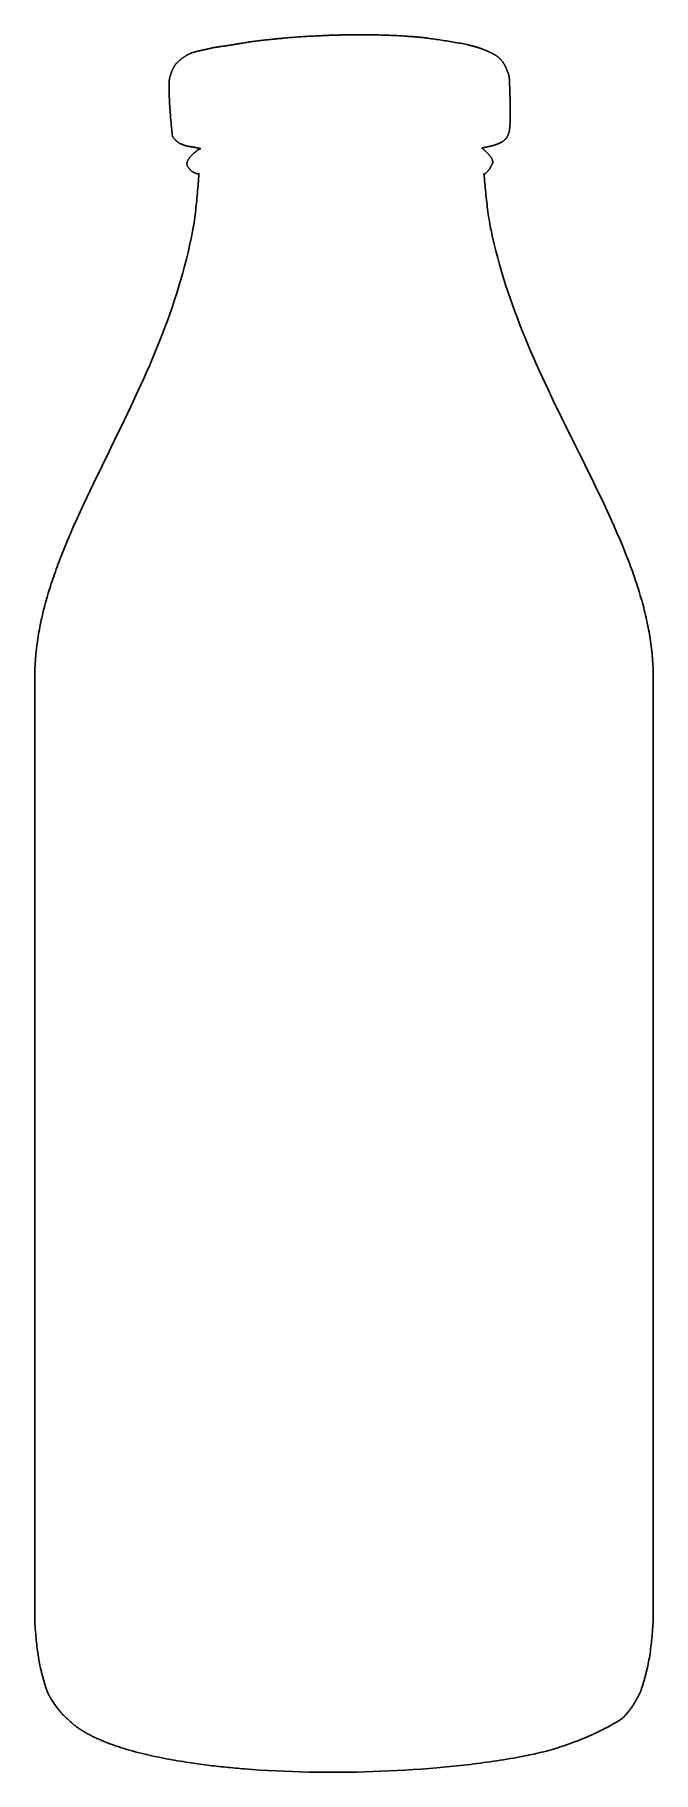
# Model space of a CAD drawing. Extents: x 544 to 874, y 245 to 1172.
import ezdxf

# ---------------------------------------------------------------- set-up
doc = ezdxf.new("R2010")
doc.units = 0
doc.header["$MEASUREMENT"] = 0
doc.layers.add('Poly', color=3, linetype='CONTINUOUS')

msp = doc.modelspace()

# ---------------------------------------------------------------- linework, layer by layer
at = {"layer": 'Poly', "color": 0, "true_color": 0x000000}
msp.add_lwpolyline([(870.1387, 859.5765), (869.844163, 860.891723), (869.538903, 862.207156), (869.223073, 863.522824), (868.896825, 864.83875), (868.560311, 866.154957), (868.213684, 867.471469), (867.857096, 868.788309), (867.4907, 870.1055), (867.121159, 871.400191), (866.742372, 872.695281), (866.354468, 873.990793), (865.957575, 875.28675), (865.551823, 876.583176), (865.137341, 877.880094), (864.714257, 879.177527), (864.2827, 880.4755), (863.850819, 881.751492), (863.411028, 883.028), (862.963479, 884.30507), (862.508325, 885.58275), (862.045718, 886.861086), (861.575809, 888.140125), (861.098753, 889.419914), (860.6147, 890.7005), (859.122448, 894.547133), (857.571497, 898.4015), (855.965304, 902.264305), (854.307325, 906.13625), (852.601018, 910.018039), (850.849841, 913.910375), (849.057249, 917.813961), (847.2267, 921.7295), (845.447874, 925.478199), (843.640653, 929.238969), (841.80805, 933.012441), (839.953075, 936.79925), (838.078741, 940.600027), (836.188059, 944.415406), (834.284042, 948.24602), (832.3697, 952.0925), (830.510901, 955.830072), (828.648059, 959.583641), (826.783882, 963.353732), (824.921075, 967.140875), (823.062346, 970.945596), (821.210403, 974.768422), (819.367952, 978.609881), (817.5377, 982.4705), (815.950442, 985.860234), (814.376637, 989.265437), (812.818114, 992.686484), (811.2767, 996.12375), (809.754223, 999.577609), (808.252512, 1003.048438), (806.773395, 1006.536609), (805.3187, 1010.0425), (803.910778, 1013.515199), (802.52995, 1017.005781), (801.177997, 1020.514598), (799.8567, 1024.042), (798.567841, 1027.58834), (797.3132, 1031.153969), (796.094559, 1034.739238), (794.9137, 1038.3445), (793.790055, 1041.91282), (792.706231, 1045.50125), (791.663891, 1049.110117), (790.6647, 1052.73975), (789.710321, 1056.390477), (788.802419, 1060.062625), (787.942657, 1063.756523), (787.1327, 1067.4725), (786.907944, 1068.576982), (786.687466, 1069.726734), (786.471323, 1070.919588), (786.259575, 1072.153375), (786.05228, 1073.425928), (785.849497, 1074.735078), (785.651284, 1076.078658), (785.4577, 1077.4545), (785.296971, 1078.649027), (785.139559, 1079.863969), (784.985499, 1081.097988), (784.834825, 1082.34975), (784.687573, 1083.617918), (784.543778, 1084.901156), (784.403475, 1086.198129), (784.2667, 1087.5075), (784.141876, 1088.745896), (784.020169, 1089.992859), (783.901602, 1091.247299), (783.7862, 1092.508125), (783.673985, 1093.774248), (783.564981, 1095.044578), (783.459212, 1096.318025), (783.3567, 1097.5935), (783.377132, 1097.587545), (783.397903, 1097.581672), (783.418979, 1097.575869), (783.440325, 1097.570125), (783.461905, 1097.564428), (783.483684, 1097.558766), (783.505628, 1097.553127), (783.5277, 1097.5475), (783.53522, 1097.545652), (783.555044, 1097.540781), (783.583071, 1097.533895), (783.6152, 1097.526), (783.647329, 1097.518105), (783.675356, 1097.511219), (783.69518, 1097.506348), (783.7027, 1097.5045), (783.72444, 1097.498873), (783.746122, 1097.493234), (783.767686, 1097.487572), (783.789075, 1097.481875), (783.810229, 1097.476131), (783.831091, 1097.470328), (783.8516, 1097.464455), (783.8717, 1097.4585), (784.019587, 1097.606074), (784.160419, 1097.746031), (784.294454, 1097.878723), (784.42195, 1098.0045), (784.543165, 1098.123715), (784.658356, 1098.236719), (784.767782, 1098.343863), (784.8717, 1098.4455), (785.034593, 1098.604588), (785.183528, 1098.750703), (785.319643, 1098.885498), (785.444075, 1099.010625), (785.55796, 1099.127736), (785.662434, 1099.238484), (785.758636, 1099.344521), (785.8477, 1099.4475), (785.948157, 1099.571848), (786.041606, 1099.697156), (786.13004, 1099.826449), (786.21545, 1099.96275), (786.299829, 1100.109082), (786.385169, 1100.268469), (786.473462, 1100.443934), (786.5667, 1100.6385), (786.599282, 1100.705738), (786.642294, 1100.788656), (786.694634, 1100.885684), (786.7552, 1100.99525), (786.822891, 1101.115785), (786.896606, 1101.245719), (786.975243, 1101.38348), (787.0577, 1101.5275), (787.119831, 1101.636662), (787.182934, 1101.747734), (787.246577, 1101.860096), (787.310325, 1101.973125), (787.373745, 1102.086201), (787.436403, 1102.198703), (787.497866, 1102.31001), (787.5577, 1102.4195), (787.63929, 1102.570887), (787.715231, 1102.715594), (787.784282, 1102.851816), (787.8452, 1102.97775), (787.896743, 1103.09159), (787.937669, 1103.191531), (787.966735, 1103.27577), (787.9827, 1103.3425), (787.991511, 1103.406445), (787.999184, 1103.470062), (788.00571, 1103.533398), (788.011075, 1103.5965), (788.015268, 1103.659414), (788.018278, 1103.722188), (788.020093, 1103.784867), (788.0207, 1103.8475), (788.020136, 1103.910496), (788.018434, 1103.973469), (788.015585, 1104.036395), (788.011575, 1104.09925), (788.006393, 1104.162012), (788.000028, 1104.224656), (787.992468, 1104.28716), (787.9837, 1104.3495), (787.973762, 1104.411332), (787.9627, 1104.473094), (787.950512, 1104.534809), (787.9372, 1104.5965), (787.922762, 1104.658191), (787.9072, 1104.719906), (787.890512, 1104.781668), (787.8727, 1104.8435), (787.839934, 1104.950715), (787.803887, 1105.057906), (787.764559, 1105.165145), (787.72195, 1105.2725), (787.676059, 1105.380043), (787.626887, 1105.487844), (787.574434, 1105.595973), (787.5187, 1105.7045), (787.466057, 1105.801441), (787.410872, 1105.898781), (787.353132, 1105.996543), (787.292825, 1106.09475), (787.22994, 1106.193426), (787.164466, 1106.292594), (787.096389, 1106.392277), (787.0257, 1106.4925), (786.960548, 1106.582367), (786.893356, 1106.67275), (786.824149, 1106.763695), (786.75295, 1106.85525), (786.679782, 1106.947461), (786.604669, 1107.040375), (786.527634, 1107.134039), (786.4487, 1107.2285), (786.319669, 1107.38241), (786.185387, 1107.538219), (786.04595, 1107.696043), (785.90145, 1107.856), (785.751981, 1108.018207), (785.597637, 1108.182781), (785.438512, 1108.34984), (785.2747, 1108.5195), (785.131596, 1108.665619), (784.985059, 1108.813766), (784.835124, 1108.963998), (784.681825, 1109.116375), (784.525198, 1109.270955), (784.365278, 1109.427797), (784.2021, 1109.586959), (784.0357, 1109.7485), (783.886647, 1109.893113), (783.735028, 1110.039719), (783.580901, 1110.18834), (783.424325, 1110.339), (783.265358, 1110.491723), (783.104059, 1110.646531), (782.940487, 1110.803449), (782.7747, 1110.9625), (782.770446, 1110.963574), (782.759231, 1110.966406), (782.743376, 1110.97041), (782.7252, 1110.975), (782.707024, 1110.97959), (782.691169, 1110.983594), (782.679954, 1110.986426), (782.6757, 1110.9875), (782.671403, 1110.988488), (782.660075, 1110.991094), (782.644059, 1110.994777), (782.6257, 1110.999), (782.607341, 1111.003223), (782.591325, 1111.006906), (782.579997, 1111.009512), (782.5757, 1111.0105), (782.571403, 1111.011574), (782.560075, 1111.014406), (782.544059, 1111.01841), (782.5257, 1111.023), (782.507341, 1111.02759), (782.491325, 1111.031594), (782.479997, 1111.034426), (782.4757, 1111.0355), (782.475399, 1111.041387), (782.474606, 1111.056906), (782.473485, 1111.078848), (782.4722, 1111.104), (782.470915, 1111.129152), (782.469794, 1111.151094), (782.469001, 1111.166613), (782.4687, 1111.1725), (782.468399, 1111.178344), (782.467606, 1111.19375), (782.466485, 1111.215531), (782.4652, 1111.2405), (782.463915, 1111.265469), (782.462794, 1111.28725), (782.462001, 1111.302656), (782.4617, 1111.3085), (782.461356, 1111.314387), (782.46045, 1111.329906), (782.459169, 1111.351848), (782.4577, 1111.377), (782.456231, 1111.402152), (782.45495, 1111.424094), (782.454044, 1111.439613), (782.4537, 1111.4455), (782.480384, 1111.450055), (782.550731, 1111.462063), (782.650188, 1111.479039), (782.7642, 1111.4985), (782.878212, 1111.517961), (782.977669, 1111.534938), (783.048016, 1111.546945), (783.0747, 1111.5515), (783.153356, 1111.565002), (783.231825, 1111.578516), (783.310106, 1111.592053), (783.3882, 1111.605625), (783.466106, 1111.619244), (783.543825, 1111.632922), (783.621356, 1111.64667), (783.6987, 1111.6605), (783.776839, 1111.67442), (783.854497, 1111.688422), (783.931663, 1111.702494), (784.008325, 1111.716625), (784.084471, 1111.730803), (784.160091, 1111.745016), (784.235171, 1111.759252), (784.3097, 1111.7735), (784.670405, 1111.844656), (785.024278, 1111.916375), (785.371331, 1111.988656), (785.711575, 1112.0615), (786.045022, 1112.134906), (786.371684, 1112.208875), (786.691573, 1112.283406), (787.0047, 1112.3585), (787.369958, 1112.448965), (787.725512, 1112.540344), (788.071411, 1112.632613), (788.4077, 1112.72575), (788.734427, 1112.81973), (789.051638, 1112.914531), (789.35938, 1113.010129), (789.6577, 1113.1065), (790.030737, 1113.232877), (790.387872, 1113.360766), (790.729139, 1113.490178), (791.054575, 1113.621125), (791.364214, 1113.753619), (791.658091, 1113.887672), (791.936241, 1114.023295), (792.1987, 1114.1605), (792.251427, 1114.184918), (792.303825, 1114.209406), (792.355848, 1114.233941), (792.40745, 1114.2585), (792.458583, 1114.283059), (792.5092, 1114.307594), (792.559255, 1114.332082), (792.6087, 1114.3565), (792.661571, 1114.383498), (792.713669, 1114.410484), (792.76497, 1114.437447), (792.81545, 1114.464375), (792.865087, 1114.491256), (792.913856, 1114.518078), (792.961735, 1114.54483), (793.0087, 1114.5715), (793.060907, 1114.602248), (793.111731, 1114.632984), (793.161102, 1114.663697), (793.20895, 1114.694375), (793.255204, 1114.725006), (793.299794, 1114.755578), (793.342649, 1114.78608), (793.3837, 1114.8165), (793.453905, 1114.870988), (793.532653, 1114.933469), (793.619018, 1115.003215), (793.712075, 1115.0795), (793.810897, 1115.161598), (793.914559, 1115.248781), (794.022136, 1115.340324), (794.1327, 1115.4355), (794.224438, 1115.515494), (794.317044, 1115.596953), (794.409977, 1115.679467), (794.5027, 1115.762625), (794.594673, 1115.846018), (794.685356, 1115.929234), (794.774212, 1116.011865), (794.8607, 1116.0935), (794.975919, 1116.2045), (795.084388, 1116.31175), (795.1847, 1116.414125), (795.27545, 1116.5105), (795.355231, 1116.59975), (795.422637, 1116.68075), (795.476262, 1116.752375), (795.5147, 1116.8135), (795.583729, 1116.946689), (795.654809, 1117.088516), (795.727554, 1117.23824), (795.801575, 1117.395125), (795.876487, 1117.558432), (795.951903, 1117.727422), (796.027436, 1117.901357), (796.1027, 1118.0795), (796.169089, 1118.2394), (796.234622, 1118.401516), (796.2991, 1118.565342), (796.362325, 1118.730375), (796.424096, 1118.896111), (796.484216, 1119.062047), (796.542483, 1119.227678), (796.5987, 1119.3925), (796.657845, 1119.574168), (796.713544, 1119.753469), (796.765446, 1119.929723), (796.8132, 1120.10225), (796.856454, 1120.270371), (796.894856, 1120.433406), (796.928055, 1120.590676), (796.9557, 1120.7415), (797.05053, 1121.435424), (797.130091, 1122.295578), (797.195237, 1123.305287), (797.246825, 1124.447875), (797.28571, 1125.706666), (797.312747, 1127.064984), (797.328792, 1128.506154), (797.3347, 1130.0135), (797.333399, 1131.151049), (797.327481, 1132.308578), (797.317298, 1133.479537), (797.3032, 1134.657375), (797.28554, 1135.835541), (797.264669, 1137.007484), (797.240938, 1138.166654), (797.2147, 1139.3065), (797.175985, 1140.798766), (797.133919, 1142.228125), (797.089368, 1143.578547), (797.0432, 1144.834), (796.996282, 1145.978453), (796.949481, 1146.995875), (796.903665, 1147.870234), (796.8597, 1148.5855), (796.844643, 1148.77324), (796.825122, 1148.958484), (796.801358, 1149.141268), (796.773575, 1149.321625), (796.741995, 1149.499592), (796.706841, 1149.675203), (796.668335, 1149.848494), (796.6267, 1150.0195), (796.579317, 1150.201189), (796.528887, 1150.380266), (796.475739, 1150.55674), (796.4202, 1150.730625), (796.362598, 1150.901932), (796.303262, 1151.070672), (796.24252, 1151.236857), (796.1807, 1151.4005), (796.111296, 1151.578672), (796.041341, 1151.753938), (795.971221, 1151.926297), (795.901325, 1152.09575), (795.832038, 1152.262297), (795.763747, 1152.425937), (795.696839, 1152.586672), (795.6317, 1152.7445), (795.55336, 1152.937135), (795.473919, 1153.135453), (795.392743, 1153.339326), (795.3092, 1153.548625), (795.222657, 1153.763221), (795.132481, 1153.982984), (795.03804, 1154.207787), (794.9387, 1154.4375), (794.851964, 1154.630756), (794.760997, 1154.827234), (794.665413, 1155.026877), (794.564825, 1155.229625), (794.458846, 1155.43542), (794.347091, 1155.644203), (794.229171, 1155.855916), (794.1047, 1156.0705), (793.9946, 1156.252979), (793.879403, 1156.437391), (793.758886, 1156.623701), (793.632825, 1156.811875), (793.500999, 1157.001877), (793.363184, 1157.193672), (793.219159, 1157.387225), (793.0687, 1157.5825), (792.939241, 1157.745287), (792.811153, 1157.901547), (792.684495, 1158.051502), (792.559325, 1158.195375), (792.435702, 1158.333389), (792.313684, 1158.465766), (792.193331, 1158.592729), (792.0747, 1158.7145), (791.923827, 1158.865), (791.775778, 1159.007812), (791.630659, 1159.143406), (791.488575, 1159.27225), (791.349632, 1159.394813), (791.213934, 1159.511563), (791.081589, 1159.622969), (790.9527, 1159.7295), (790.786325, 1159.865396), (790.626325, 1159.994859), (790.472887, 1160.119049), (790.3262, 1160.239125), (790.18645, 1160.356248), (790.053825, 1160.471578), (789.928513, 1160.586275), (789.8107, 1160.7015), (789.613579, 1160.796432), (789.421731, 1160.890016), (789.234805, 1160.982311), (789.05245, 1161.073375), (788.874313, 1161.163268), (788.700044, 1161.252047), (788.52929, 1161.339771), (788.3617, 1161.4265), (788.176221, 1161.522699), (787.993684, 1161.617844), (787.813561, 1161.712004), (787.635325, 1161.80525), (787.458448, 1161.897652), (787.282403, 1161.989281), (787.106663, 1162.080207), (786.9307, 1162.1705), (786.756245, 1162.259482), (786.580559, 1162.347984), (786.403163, 1162.436088), (786.223575, 1162.523875), (786.041315, 1162.611428), (785.855903, 1162.698828), (785.666858, 1162.786158), (785.4737, 1162.8735), (785.368934, 1162.921031), (785.263888, 1162.968375), (785.158559, 1163.015531), (785.05295, 1163.0625), (784.947059, 1163.109281), (784.840888, 1163.155875), (784.734434, 1163.202281), (784.6277, 1163.2485), (784.522512, 1163.294111), (784.41695, 1163.339453), (784.311013, 1163.384537), (784.2047, 1163.429375), (784.098012, 1163.473979), (783.99095, 1163.518359), (783.883512, 1163.562529), (783.7757, 1163.6065), (783.668968, 1163.650238), (783.561778, 1163.693719), (783.454143, 1163.736965), (783.346075, 1163.78), (783.237585, 1163.822848), (783.128684, 1163.865531), (783.019386, 1163.908074), (782.9097, 1163.9505), (782.603122, 1164.068494), (782.292137, 1164.185516), (781.976372, 1164.301623), (781.65545, 1164.416875), (781.328997, 1164.53133), (780.996638, 1164.645047), (780.657997, 1164.758084), (780.3127, 1164.8705), (780.003989, 1164.968563), (779.6897, 1165.06625), (779.369598, 1165.163563), (779.04345, 1165.2605), (778.71102, 1165.357063), (778.372075, 1165.45325), (778.02638, 1165.549063), (777.6737, 1165.6445), (777.359614, 1165.727992), (777.039763, 1165.81125), (776.714005, 1165.89432), (776.3822, 1165.97725), (776.044208, 1166.060086), (775.699888, 1166.142875), (775.349098, 1166.225664), (774.9917, 1166.3085), (774.244907, 1166.473932), (773.448919, 1166.642141), (772.608071, 1166.812623), (771.7267, 1166.984875), (770.809141, 1167.158393), (769.859731, 1167.332672), (768.882805, 1167.507209), (767.8827, 1167.6815), (767.008376, 1167.830418), (766.122731, 1167.978469), (765.228509, 1168.125348), (764.32845, 1168.27075), (763.425298, 1168.414371), (762.521794, 1168.555906), (761.62068, 1168.695051), (760.7247, 1168.8315), (759.759095, 1168.976607), (758.806356, 1169.117672), (757.869977, 1169.254307), (756.95345, 1169.386125), (756.060266, 1169.51274), (755.193919, 1169.633766), (754.357899, 1169.748814), (753.5557, 1169.8575), (752.996309, 1169.931619), (752.468887, 1170.000453), (751.970434, 1170.064342), (751.49795, 1170.123625), (751.048434, 1170.178643), (750.618887, 1170.229734), (750.206309, 1170.27724), (749.8077, 1170.3215), (749.338327, 1170.371244), (748.879841, 1170.417391), (748.426815, 1170.460561), (747.973825, 1170.501375), (747.515444, 1170.540455), (747.046247, 1170.578422), (746.560807, 1170.615896), (746.0537, 1170.6535), (745.658411, 1170.681945), (745.245825, 1170.711187), (744.813739, 1170.741461), (744.35995, 1170.773), (743.882255, 1170.806039), (743.37845, 1170.840812), (742.846333, 1170.877555), (742.2837, 1170.9165), (740.939612, 1171.007447), (739.586559, 1171.092828), (738.224858, 1171.172701), (736.854825, 1171.247125), (735.476776, 1171.316158), (734.091028, 1171.379859), (732.697897, 1171.438287), (731.2977, 1171.4915), (729.942311, 1171.537439), (728.580841, 1171.578516), (727.213581, 1171.61474), (725.840825, 1171.646125), (724.462866, 1171.672682), (723.079997, 1171.694422), (721.692511, 1171.711357), (720.3007, 1171.7235), (718.935407, 1171.730629), (717.566669, 1171.733281), (716.194696, 1171.73148), (714.8197, 1171.72525), (713.441891, 1171.714613), (712.061481, 1171.699594), (710.67868, 1171.680215), (709.2937, 1171.6565), (708.869436, 1171.64877), (708.444903, 1171.640594), (708.020112, 1171.631996), (707.595075, 1171.623), (707.169804, 1171.613629), (706.744309, 1171.603906), (706.318604, 1171.593855), (705.8927, 1171.5835), (705.467733, 1171.572811), (705.042591, 1171.561734), (704.617284, 1171.55026), (704.191825, 1171.538375), (703.766225, 1171.526068), (703.340497, 1171.513328), (702.914651, 1171.500143), (702.4887, 1171.4865), (702.063446, 1171.472768), (701.638169, 1171.458578), (701.212845, 1171.443943), (700.78745, 1171.428875), (700.361962, 1171.413385), (699.936356, 1171.397484), (699.51061, 1171.381186), (699.0847, 1171.3645), (698.151761, 1171.325736), (697.218997, 1171.285203), (696.286491, 1171.242912), (695.354325, 1171.198875), (694.422581, 1171.153104), (693.491341, 1171.105609), (692.560686, 1171.056404), (691.6307, 1171.0055), (690.696214, 1170.952488), (689.762559, 1170.897719), (688.829819, 1170.841215), (687.898075, 1170.783), (686.967409, 1170.723098), (686.037903, 1170.661531), (685.109639, 1170.598324), (684.1827, 1170.5335), (683.247046, 1170.465861), (682.312903, 1170.396453), (681.380378, 1170.325287), (680.449575, 1170.252375), (679.5206, 1170.177729), (678.593559, 1170.101359), (677.668557, 1170.023279), (676.7457, 1169.9435), (676.517792, 1169.92316), (676.290059, 1169.902656), (676.062491, 1169.882012), (675.835075, 1169.86125), (675.6078, 1169.840395), (675.380653, 1169.819469), (675.153624, 1169.798496), (674.9267, 1169.7775), (674.699499, 1169.75641), (674.472403, 1169.735156), (674.245425, 1169.713762), (674.018575, 1169.69225), (673.791866, 1169.670645), (673.565309, 1169.648969), (673.338917, 1169.627246), (673.1127, 1169.6055), (673.034755, 1169.597938), (672.829262, 1169.578), (672.538739, 1169.549813), (672.2057, 1169.5175), (671.872661, 1169.485187), (671.582137, 1169.457), (671.376645, 1169.437063), (671.2987, 1169.4295), (670.428157, 1169.342426), (669.603106, 1169.259406), (668.82029, 1169.179996), (668.07645, 1169.10375), (667.368329, 1169.030223), (666.692669, 1168.958969), (666.046212, 1168.889543), (665.4257, 1168.8215), (664.635614, 1168.73293), (663.878013, 1168.645063), (663.145255, 1168.556914), (662.4297, 1168.4675), (661.723708, 1168.375836), (661.019638, 1168.280937), (660.309848, 1168.18182), (659.5867, 1168.0775), (658.959305, 1167.98407), (658.312294, 1167.885625), (657.641048, 1167.781555), (656.94095, 1167.67125), (656.207384, 1167.554102), (655.435731, 1167.4295), (654.621376, 1167.296836), (653.7597, 1167.1555), (653.632999, 1167.133465), (653.506403, 1167.111594), (653.379925, 1167.089863), (653.253575, 1167.06825), (653.127366, 1167.04673), (653.001309, 1167.025281), (652.875417, 1167.003879), (652.7497, 1166.9825), (652.70643, 1166.975109), (652.592356, 1166.955625), (652.431079, 1166.928078), (652.2462, 1166.8965), (652.061321, 1166.864922), (651.900044, 1166.837375), (651.78597, 1166.817891), (651.7427, 1166.8105), (651.616419, 1166.789078), (651.490325, 1166.767563), (651.364419, 1166.745953), (651.2387, 1166.72425), (651.113169, 1166.702453), (650.987825, 1166.680563), (650.862669, 1166.658578), (650.7377, 1166.6365), (650.300134, 1166.560504), (649.827481, 1166.481906), (649.323188, 1166.400918), (648.7907, 1166.31775), (648.233462, 1166.232613), (647.654919, 1166.145719), (647.058516, 1166.057277), (646.4477, 1165.9675), (645.914583, 1165.889104), (645.3757, 1165.810016), (644.833255, 1165.730389), (644.28945, 1165.650375), (643.746489, 1165.570127), (643.206575, 1165.489797), (642.671911, 1165.409537), (642.1447, 1165.3295), (641.519102, 1165.232273), (640.911669, 1165.13575), (640.326313, 1165.040164), (639.76695, 1164.94575), (639.237493, 1164.852742), (638.741856, 1164.761375), (638.283954, 1164.671883), (637.8677, 1164.5845), (637.80763, 1164.571223), (637.649262, 1164.536219), (637.425364, 1164.48673), (637.1687, 1164.43), (636.912036, 1164.37327), (636.688138, 1164.323781), (636.52977, 1164.288777), (636.4697, 1164.2755), (636.409845, 1164.262395), (636.252044, 1164.227844), (636.028946, 1164.178996), (635.7732, 1164.123), (635.517454, 1164.067004), (635.294356, 1164.018156), (635.136555, 1163.983605), (635.0767, 1163.9705), (634.890964, 1163.929662), (634.708684, 1163.889609), (634.529757, 1163.850283), (634.354075, 1163.811625), (634.181534, 1163.773576), (634.012028, 1163.736078), (633.845452, 1163.699072), (633.6817, 1163.6625), (633.42688, 1163.605232), (633.168262, 1163.546734), (632.906364, 1163.487088), (632.6417, 1163.426375), (632.374786, 1163.364678), (632.106137, 1163.302078), (631.83627, 1163.238658), (631.5657, 1163.1745), (631.297606, 1163.11043), (631.029887, 1163.04575), (630.763013, 1162.980508), (630.49745, 1162.91475), (630.233669, 1162.848523), (629.972138, 1162.781875), (629.713325, 1162.714852), (629.4577, 1162.6475), (629.173009, 1162.57125), (628.893919, 1162.494813), (628.621157, 1162.418281), (628.35545, 1162.34175), (628.097524, 1162.265312), (627.848106, 1162.189063), (627.607923, 1162.113094), (627.3777, 1162.0375), (627.228409, 1161.984582), (627.062184, 1161.920156), (626.880749, 1161.84509), (626.685825, 1161.76025), (626.479136, 1161.666504), (626.262403, 1161.564719), (626.03735, 1161.455762), (625.8057, 1161.3405), (625.618251, 1161.245084), (625.428481, 1161.146609), (625.237259, 1161.045486), (625.04545, 1160.942125), (624.853923, 1160.836936), (624.663544, 1160.730328), (624.47518, 1160.622713), (624.2897, 1160.5145), (624.080155, 1160.389264), (623.876903, 1160.264484), (623.681268, 1160.140807), (623.494575, 1160.018875), (623.318147, 1159.899334), (623.153309, 1159.782828), (623.001386, 1159.670002), (622.8637, 1159.5615), (622.716632, 1159.446492), (622.552653, 1159.316813), (622.373604, 1159.173727), (622.181325, 1159.0185), (621.977655, 1158.852398), (621.764434, 1158.676688), (621.543503, 1158.492633), (621.3167, 1158.3015), (621.128716, 1158.14149), (620.93895, 1157.978422), (620.748434, 1157.812986), (620.5582, 1157.645875), (620.369278, 1157.477779), (620.1827, 1157.309391), (619.999497, 1157.1414), (619.8207, 1156.9745), (619.601477, 1156.765439), (619.392919, 1156.560703), (619.197063, 1156.361709), (619.01595, 1156.169875), (618.851618, 1155.986619), (618.706106, 1155.813359), (618.581454, 1155.651514), (618.4797, 1155.5025), (618.384901, 1155.347781), (618.293934, 1155.1985), (618.206694, 1155.054469), (618.123075, 1154.9155), (618.042971, 1154.781406), (617.966278, 1154.652), (617.892889, 1154.527094), (617.8227, 1154.4065), (617.729229, 1154.243561), (617.641372, 1154.088109), (617.558835, 1153.939572), (617.481325, 1153.797375), (617.40855, 1153.660943), (617.340216, 1153.529703), (617.27603, 1153.40308), (617.2157, 1153.2805), (617.141278, 1153.126129), (617.072013, 1152.976469), (617.007153, 1152.830324), (616.94595, 1152.6865), (616.887653, 1152.543801), (616.831513, 1152.401031), (616.776778, 1152.256996), (616.7227, 1152.1105), (616.664477, 1151.960475), (616.600606, 1151.791922), (616.531907, 1151.606377), (616.4592, 1151.405375), (616.383305, 1151.190451), (616.305044, 1150.963141), (616.225235, 1150.724979), (616.1447, 1150.4775), (616.081813, 1150.277895), (616.019419, 1150.074094), (615.957915, 1149.866871), (615.8977, 1149.657), (615.839173, 1149.445254), (615.782731, 1149.232406), (615.728774, 1149.01923), (615.6777, 1148.8065), (615.626452, 1148.578891), (615.579528, 1148.353437), (615.537409, 1148.131078), (615.500575, 1147.91275), (615.469507, 1147.699391), (615.444684, 1147.491937), (615.426589, 1147.291328), (615.4157, 1147.0985), (615.378753, 1145.934096), (615.356559, 1144.751516), (615.348218, 1143.553959), (615.352825, 1142.344625), (615.369479, 1141.126713), (615.397278, 1139.903422), (615.435319, 1138.677951), (615.4827, 1137.4535), (615.540288, 1136.198486), (615.605903, 1134.951266), (615.678573, 1133.715318), (615.757325, 1132.494125), (615.841186, 1131.291166), (615.929184, 1130.109922), (616.020346, 1128.953873), (616.1137, 1127.8265), (616.245262, 1126.308336), (616.37645, 1124.862125), (616.504637, 1123.497289), (616.6272, 1122.22325), (616.741512, 1121.04943), (616.84495, 1119.98525), (616.934887, 1119.040133), (617.0087, 1118.2235), (617.025819, 1118.08323), (617.054153, 1117.943781), (617.092917, 1117.805316), (617.141325, 1117.668), (617.198593, 1117.531996), (617.263934, 1117.397469), (617.336565, 1117.264582), (617.4157, 1117.1335), (617.496221, 1117.011367), (617.581372, 1116.891063), (617.67053, 1116.772727), (617.763075, 1116.6565), (617.858386, 1116.542523), (617.955841, 1116.430937), (618.054819, 1116.321883), (618.1547, 1116.2155), (618.267661, 1116.098766), (618.3802, 1115.985687), (618.491427, 1115.876453), (618.60045, 1115.77125), (618.70638, 1115.670266), (618.808325, 1115.573687), (618.905395, 1115.481703), (618.9967, 1115.3945), (619.043774, 1115.350055), (619.102544, 1115.295437), (619.171954, 1115.231727), (619.25095, 1115.16), (619.338477, 1115.081336), (619.433481, 1114.996812), (619.534907, 1114.907508), (619.6417, 1114.8145), (619.721923, 1114.745291), (619.804044, 1114.675203), (619.887618, 1114.60467), (619.9722, 1114.534125), (620.057345, 1114.464002), (620.142606, 1114.394734), (620.22754, 1114.326756), (620.3117, 1114.2605), (620.41712, 1114.179178), (620.519809, 1114.102297), (620.618913, 1114.030736), (620.713575, 1113.965375), (620.80294, 1113.907092), (620.886153, 1113.856766), (620.962358, 1113.815275), (621.0307, 1113.7835), (621.319569, 1113.663293), (621.599591, 1113.545031), (621.872886, 1113.428879), (622.141575, 1113.315), (622.40778, 1113.203559), (622.673622, 1113.094719), (622.941221, 1112.988645), (623.2127, 1112.8855), (623.462897, 1112.794908), (623.719528, 1112.706953), (623.984151, 1112.62174), (624.258325, 1112.539375), (624.543608, 1112.459963), (624.841559, 1112.383609), (625.153737, 1112.31042), (625.4817, 1112.2405), (625.734411, 1112.191193), (625.9972, 1112.143797), (626.270677, 1112.098346), (626.55545, 1112.054875), (626.85213, 1112.01342), (627.161325, 1111.974016), (627.483645, 1111.936697), (627.8197, 1111.9015), (627.844321, 1111.896043), (627.909231, 1111.881656), (628.001001, 1111.861316), (628.1062, 1111.838), (628.211399, 1111.814684), (628.303169, 1111.794344), (628.368079, 1111.779957), (628.3927, 1111.7745), (628.46363, 1111.759127), (628.5347, 1111.743766), (628.605958, 1111.728428), (628.67745, 1111.713125), (628.749223, 1111.697869), (628.821325, 1111.682672), (628.893802, 1111.667545), (628.9667, 1111.6525), (629.038141, 1111.637545), (629.109981, 1111.622672), (629.182243, 1111.607869), (629.25495, 1111.593125), (629.328126, 1111.578428), (629.401794, 1111.563766), (629.475977, 1111.549127), (629.5507, 1111.5345), (629.646694, 1111.51584), (629.743403, 1111.497344), (629.840792, 1111.478988), (629.938825, 1111.46075), (630.037468, 1111.442605), (630.136684, 1111.424531), (630.23644, 1111.406504), (630.3367, 1111.3885), (630.43485, 1111.370877), (630.533528, 1111.353266), (630.632698, 1111.335678), (630.732325, 1111.318125), (630.832374, 1111.300619), (630.932809, 1111.283172), (631.033596, 1111.265795), (631.1347, 1111.2485), (631.169075, 1111.242742), (631.2597, 1111.227563), (631.387825, 1111.206102), (631.5347, 1111.1815), (631.681575, 1111.156898), (631.8097, 1111.135438), (631.900325, 1111.120258), (631.9347, 1111.1145), (631.934528, 1111.11016), (631.934075, 1111.098719), (631.933434, 1111.082543), (631.9327, 1111.064), (631.931966, 1111.045457), (631.931325, 1111.029281), (631.930872, 1111.01784), (631.9307, 1111.0135), (631.930528, 1111.00916), (631.930075, 1110.997719), (631.929434, 1110.981543), (631.9287, 1110.963), (631.927966, 1110.944457), (631.927325, 1110.928281), (631.926872, 1110.91684), (631.9267, 1110.9125), (631.926528, 1110.908117), (631.926075, 1110.896563), (631.925434, 1110.880227), (631.9247, 1110.8615), (631.923966, 1110.842773), (631.923325, 1110.826438), (631.922872, 1110.814883), (631.9227, 1110.8105), (631.913333, 1110.808652), (631.888637, 1110.803781), (631.853723, 1110.796895), (631.8137, 1110.789), (631.773677, 1110.781105), (631.738763, 1110.774219), (631.714067, 1110.769348), (631.7047, 1110.7675), (631.695161, 1110.765781), (631.670012, 1110.76125), (631.634458, 1110.754844), (631.5937, 1110.7475), (631.552942, 1110.740156), (631.517388, 1110.73375), (631.492239, 1110.729219), (631.4827, 1110.7275), (631.454999, 1110.722578), (631.427403, 1110.717562), (631.399925, 1110.712453), (631.372575, 1110.70725), (631.345366, 1110.701953), (631.318309, 1110.696563), (631.291417, 1110.691078), (631.2647, 1110.6855), (631.026054, 1110.507139), (630.792341, 1110.330547), (630.563526, 1110.155713), (630.339575, 1109.982625), (630.120452, 1109.811271), (629.906122, 1109.641641), (629.69655, 1109.473721), (629.4917, 1109.3075), (629.25905, 1109.115537), (629.032809, 1108.925859), (628.812921, 1108.738408), (628.599325, 1108.553125), (628.391964, 1108.369951), (628.190778, 1108.188828), (627.99571, 1108.009697), (627.8067, 1107.8325), (627.584737, 1107.61874), (627.371809, 1107.407922), (627.167858, 1107.199986), (626.972825, 1106.994875), (626.786651, 1106.792529), (626.609278, 1106.592891), (626.440647, 1106.3959), (626.2807, 1106.2015), (626.192573, 1106.08984), (626.107434, 1105.979094), (626.025272, 1105.869238), (625.946075, 1105.76025), (625.869831, 1105.652105), (625.796528, 1105.544781), (625.726155, 1105.438254), (625.6587, 1105.3325), (625.58412, 1105.211139), (625.513372, 1105.090797), (625.446444, 1104.971463), (625.383325, 1104.853125), (625.324003, 1104.735771), (625.268466, 1104.619391), (625.216702, 1104.503971), (625.1687, 1104.3895), (625.11718, 1104.257354), (625.070606, 1104.126391), (625.028954, 1103.996576), (624.9922, 1103.867875), (624.960321, 1103.740252), (624.933294, 1103.613672), (624.911095, 1103.4881), (624.8937, 1103.3635), (624.885448, 1103.295348), (624.878684, 1103.227406), (624.873397, 1103.159699), (624.869575, 1103.09225), (624.867206, 1103.025082), (624.866278, 1102.958219), (624.86678, 1102.891684), (624.8687, 1102.8255), (624.872407, 1102.757766), (624.877544, 1102.690313), (624.884134, 1102.623141), (624.8922, 1102.55625), (624.901766, 1102.489641), (624.912856, 1102.423313), (624.925493, 1102.357266), (624.9397, 1102.2915), (624.955073, 1102.226721), (624.971934, 1102.162141), (624.990272, 1102.097771), (625.010075, 1102.033625), (625.031331, 1101.969713), (625.054028, 1101.906047), (625.078155, 1101.842639), (625.1037, 1101.7795), (625.132903, 1101.717701), (625.174013, 1101.643422), (625.225903, 1101.557963), (625.28745, 1101.462625), (625.357528, 1101.358709), (625.435012, 1101.247516), (625.518778, 1101.130346), (625.6077, 1101.0085), (625.674706, 1100.917359), (625.743434, 1100.825), (625.813452, 1100.731891), (625.884325, 1100.6385), (625.95562, 1100.545297), (626.026903, 1100.45275), (626.097741, 1100.361328), (626.1677, 1100.2715), (626.257909, 1100.156566), (626.344872, 1100.046531), (626.427593, 1099.942543), (626.505075, 1099.84575), (626.576323, 1099.757301), (626.640341, 1099.678344), (626.696132, 1099.610027), (626.7427, 1099.5535), (626.877954, 1099.401158), (627.010044, 1099.264016), (627.140212, 1099.140396), (627.2697, 1099.028625), (627.399751, 1098.927025), (627.531606, 1098.833922), (627.666509, 1098.747639), (627.8057, 1098.6665), (627.937532, 1098.59574), (628.074919, 1098.526609), (628.218821, 1098.45783), (628.3702, 1098.388125), (628.530016, 1098.316217), (628.699231, 1098.240828), (628.878805, 1098.160682), (629.0697, 1098.0745), (629.204425, 1098.01284), (629.344809, 1097.947594), (629.491171, 1097.878363), (629.643825, 1097.80475), (629.803089, 1097.726355), (629.969278, 1097.642781), (630.14271, 1097.553629), (630.3237, 1097.4585), (630.336677, 1097.460563), (630.370887, 1097.466), (630.419255, 1097.473687), (630.4747, 1097.4825), (630.530145, 1097.491313), (630.578512, 1097.499), (630.612723, 1097.504437), (630.6257, 1097.5065), (630.638977, 1097.508605), (630.673981, 1097.514156), (630.72347, 1097.522004), (630.7802, 1097.531), (630.83693, 1097.539996), (630.886419, 1097.547844), (630.921423, 1097.553395), (630.9347, 1097.5555), (630.947805, 1097.557563), (630.982356, 1097.563), (631.031204, 1097.570688), (631.0872, 1097.5795), (631.143196, 1097.588313), (631.192044, 1097.596), (631.226595, 1097.601437), (631.2397, 1097.6035), (631.15322, 1096.299814), (631.063294, 1094.998016), (630.969946, 1093.69924), (630.8732, 1092.404625), (630.773079, 1091.115307), (630.669606, 1089.832422), (630.562805, 1088.557107), (630.4527, 1087.2905), (630.331954, 1085.951516), (630.207481, 1084.625), (630.079305, 1083.312359), (629.94745, 1082.015), (629.811938, 1080.734328), (629.672794, 1079.47175), (629.53004, 1078.228672), (629.3837, 1077.0065), (629.206891, 1075.597256), (629.025231, 1074.221047), (628.838743, 1072.880158), (628.64745, 1071.576875), (628.451376, 1070.313482), (628.250544, 1069.092266), (628.044977, 1067.91551), (627.8347, 1066.7855), (627.09304, 1063.05207), (626.300919, 1059.34325), (625.460001, 1055.658617), (624.57195, 1051.99775), (623.63843, 1048.360227), (622.661106, 1044.745625), (621.641641, 1041.153523), (620.5817, 1037.5835), (619.458868, 1033.959107), (618.297294, 1030.356922), (617.098735, 1026.776557), (615.86495, 1023.217625), (614.597696, 1019.67974), (613.298731, 1016.162516), (611.969813, 1012.665564), (610.6127, 1009.1885), (609.202868, 1005.666336), (607.767606, 1002.163813), (606.308766, 998.680508), (604.8282, 995.216), (603.327759, 991.769867), (601.809294, 988.341688), (600.274657, 984.931039), (598.7257, 981.5375), (596.945419, 977.693547), (595.151637, 973.8705), (593.347075, 970.067703), (591.53445, 966.2845), (589.716481, 962.520234), (587.895887, 958.77425), (586.075388, 955.045891), (584.2577, 951.3345), (582.383491, 947.512805), (580.518153, 943.70775), (578.664745, 939.918633), (576.826325, 936.14475), (575.005952, 932.385398), (573.206684, 928.639875), (571.431581, 924.907477), (569.6837, 921.1875), (567.885407, 917.303906), (566.123606, 913.432312), (564.40179, 909.571875), (562.72345, 905.72175), (561.092079, 901.881094), (559.511169, 898.049062), (557.984212, 894.224812), (556.5147, 890.4075), (556.038139, 889.135494), (555.568528, 887.864203), (555.105971, 886.593592), (554.650575, 885.323625), (554.202444, 884.054268), (553.761684, 882.785484), (553.328401, 881.51724), (552.9027, 880.2495), (552.478081, 878.960521), (552.061559, 877.672047), (551.653264, 876.384018), (551.253325, 875.096375), (550.86187, 873.809061), (550.479028, 872.522016), (550.104929, 871.235182), (549.7397, 869.9485), (549.378364, 868.641713), (549.02645, 867.335078), (548.684098, 866.028561), (548.35145, 864.722125), (548.028645, 863.415736), (547.715825, 862.109359), (547.41313, 860.802959), (547.1207, 859.4965), (546.851096, 858.235369), (546.591372, 856.974203), (546.341655, 855.712967), (546.102075, 854.451625), (545.872761, 853.190143), (545.653841, 851.928484), (545.445444, 850.666615), (545.2477, 849.4045), (545.059665, 848.131271), (544.882669, 846.857797), (544.716876, 845.584018), (544.56245, 844.309875), (544.419555, 843.035311), (544.288356, 841.760266), (544.169016, 840.484682), (544.0617, 839.2085), (543.966147, 837.929086), (543.882841, 836.649062), (543.811932, 835.368383), (543.753575, 834.087), (543.707921, 832.804867), (543.675122, 831.521937), (543.655331, 830.238164), (543.6487, 828.9535), (543.6487, 661.8005), (543.6487, 494.6545), (543.6487, 327.5015), (543.657272, 326.84874), (543.682778, 326.037109), (543.724901, 325.08108), (543.783325, 323.995125), (543.857733, 322.793717), (543.947809, 321.491328), (544.053237, 320.102432), (544.1737, 318.6415), (544.266872, 317.584596), (544.367075, 316.504453), (544.474216, 315.406053), (544.5882, 314.294375), (544.708934, 313.1744), (544.836325, 312.051109), (544.970278, 310.929482), (545.1107, 309.8145), (545.272018, 308.602756), (545.440872, 307.411672), (545.617108, 306.247846), (545.800575, 305.117875), (545.99112, 304.028357), (546.188591, 302.985891), (546.392835, 301.997072), (546.6037, 301.0685), (546.717837, 300.591764), (546.833731, 300.113422), (546.95136, 299.63365), (547.0707, 299.152625), (547.191727, 298.670521), (547.314419, 298.187516), (547.438751, 297.703783), (547.5647, 297.2195), (547.690741, 296.740131), (547.818341, 296.260609), (547.947464, 295.781064), (548.078075, 295.301625), (548.210139, 294.82242), (548.343622, 294.343578), (548.478487, 293.865229), (548.6147, 293.3875), (548.752977, 292.907943), (548.892544, 292.429359), (549.033376, 291.951877), (549.17545, 291.475625), (549.318743, 291.000732), (549.463231, 290.527328), (549.608891, 290.055541), (549.7557, 289.5855), (549.837098, 289.339832), (549.925763, 289.086406), (550.02127, 288.82609), (550.1232, 288.55975), (550.23113, 288.288254), (550.344637, 288.012469), (550.463302, 287.733262), (550.5867, 287.4515), (550.703966, 287.190336), (550.824513, 286.928563), (550.947966, 286.666883), (551.07395, 286.406), (551.202091, 286.146617), (551.332013, 285.889437), (551.463341, 285.635164), (551.5957, 285.3845), (551.743837, 285.1095), (551.892419, 284.840875), (552.040954, 284.579563), (552.18895, 284.3265), (552.335915, 284.082625), (552.481356, 283.848875), (552.624782, 283.626188), (552.7657, 283.4155), (553.113649, 282.904021), (553.449856, 282.413109), (553.77486, 281.942049), (554.0892, 281.490125), (554.393415, 281.056623), (554.688044, 280.640828), (554.973626, 280.242025), (555.2507, 279.8595), (555.62745, 279.347768), (555.98995, 278.865016), (556.3397, 278.409287), (556.6782, 277.978625), (557.00695, 277.571072), (557.32745, 277.184672), (557.6412, 276.817467), (557.9497, 276.4675), (558.330581, 276.050564), (558.708684, 275.653703), (559.086952, 275.273084), (559.468325, 274.904875), (559.855745, 274.545244), (560.252153, 274.190359), (560.660491, 273.836389), (561.0837, 273.4795), (561.415751, 273.12817), (561.757106, 272.779172), (562.107696, 272.432494), (562.46745, 272.088125), (562.836298, 271.746053), (563.214169, 271.406266), (563.600993, 271.068752), (563.9967, 270.7335), (564.370612, 270.425857), (564.752059, 270.120172), (565.140983, 269.816432), (565.537325, 269.514625), (565.941026, 269.21474), (566.352028, 268.916766), (566.770272, 268.620689), (567.1957, 268.3265), (567.59896, 268.053965), (568.008466, 267.783094), (568.424182, 267.513863), (568.846075, 267.24625), (569.274108, 266.98023), (569.708247, 266.715781), (570.148456, 266.452879), (570.5947, 266.1915), (570.774887, 266.086641), (570.9562, 265.982062), (571.138637, 265.877766), (571.3222, 265.77375), (571.506887, 265.670016), (571.6927, 265.566563), (571.879637, 265.463391), (572.0677, 265.3605), (572.251917, 265.260516), (572.437059, 265.160813), (572.623116, 265.061391), (572.810075, 264.96225), (572.997925, 264.863391), (573.186653, 264.764812), (573.376249, 264.666516), (573.5667, 264.5685), (573.753823, 264.472639), (573.941684, 264.377047), (574.130272, 264.281713), (574.319575, 264.186625), (574.509581, 264.091771), (574.700278, 263.997141), (574.891655, 263.902721), (575.0837, 263.8085), (575.666018, 263.529408), (576.255684, 263.252391), (576.852639, 262.977459), (577.456825, 262.704625), (578.068182, 262.4339), (578.686653, 262.165297), (579.312179, 261.898826), (579.9447, 261.6345), (580.544456, 261.388029), (581.150434, 261.143609), (581.762577, 260.901229), (582.380825, 260.660875), (583.00512, 260.422537), (583.635403, 260.186203), (584.271616, 259.951861), (584.9137, 259.7195), (585.527614, 259.500686), (586.146825, 259.283734), (586.771286, 259.068635), (587.40095, 258.855375), (588.03577, 258.643943), (588.6757, 258.434328), (589.320692, 258.226518), (589.9707, 258.0205), (591.370985, 257.584467), (592.793606, 257.156109), (594.238212, 256.735416), (595.70445, 256.322375), (597.19197, 255.916975), (598.700419, 255.519203), (600.229446, 255.129049), (601.7787, 254.7465), (603.221046, 254.4014), (604.679903, 254.062828), (606.155003, 253.730748), (607.646075, 253.405125), (609.15285, 253.085924), (610.675059, 252.773109), (612.212432, 252.466646), (613.7647, 252.1665), (615.233206, 251.891061), (616.714309, 251.621234), (618.207764, 251.35701), (619.713325, 251.098375), (621.230745, 250.845318), (622.759778, 250.597828), (624.300179, 250.355893), (625.8517, 250.1195), (627.065557, 249.936734), (628.286059, 249.757438), (629.5131, 249.581609), (630.746575, 249.40925), (631.986378, 249.240359), (633.232403, 249.074938), (634.484546, 248.912984), (635.7427, 248.7545), (636.96528, 248.603887), (638.193216, 248.456531), (639.426425, 248.31241), (640.664825, 248.1715), (641.908335, 248.033777), (643.156872, 247.899219), (644.410354, 247.767801), (645.6687, 247.6395), (646.898305, 247.516912), (648.132294, 247.397359), (649.370548, 247.280783), (650.61295, 247.167125), (651.859384, 247.056326), (653.109731, 246.948328), (654.363876, 246.843072), (655.6217, 246.7405), (659.786302, 246.42623), (663.988263, 246.142594), (668.224442, 245.889473), (672.4917, 245.66675), (676.786895, 245.474309), (681.106887, 245.312031), (685.448536, 245.179801), (689.8087, 245.0775), (694.067561, 245.006557), (698.337966, 244.963891), (702.617018, 244.949373), (706.901825, 244.962875), (711.189491, 245.004268), (715.477122, 245.073422), (719.761823, 245.170209), (724.0407, 245.2945), (728.375149, 245.448557), (732.697481, 245.630891), (737.004673, 245.841373), (741.2937, 246.079875), (745.56154, 246.346268), (749.805169, 246.640422), (754.021563, 246.962209), (758.2077, 247.3115), (760.01385, 247.472283), (761.813403, 247.638141), (763.606136, 247.809084), (765.391825, 247.985125), (767.170249, 248.166275), (768.941184, 248.352547), (770.704409, 248.543951), (772.4597, 248.7405), (774.269452, 248.949467), (776.070028, 249.163859), (777.861159, 249.383666), (779.642575, 249.608875), (781.414007, 249.839475), (783.175184, 250.075453), (784.925839, 250.316799), (786.6657, 250.5635), (788.479335, 250.828533), (790.280278, 251.099391), (792.068214, 251.376084), (793.842825, 251.658625), (795.603796, 251.947025), (797.350809, 252.241297), (799.08355, 252.541451), (800.8017, 252.8475), (802.28804, 253.118588), (803.716981, 253.385516), (805.091782, 253.648904), (806.4157, 253.909375), (807.691993, 254.167549), (808.923919, 254.424047), (810.114735, 254.67949), (811.2677, 254.9345), (812.681716, 255.259756), (814.0467, 255.586922), (815.369309, 255.917346), (816.6562, 256.252375), (817.914028, 256.593357), (819.14945, 256.941641), (820.369122, 257.298572), (821.5797, 257.6655), (822.781542, 258.041934), (823.987684, 258.431094), (825.204679, 258.83427), (826.439075, 259.25275), (827.697425, 259.687824), (828.986278, 260.140781), (830.312186, 260.61291), (831.6817, 261.1055), (832.117587, 261.264783), (832.550731, 261.424641), (832.98111, 261.585084), (833.4087, 261.746125), (833.833477, 261.907775), (834.255419, 262.070047), (834.674501, 262.232951), (835.0907, 262.3965), (835.521987, 262.567916), (835.950309, 262.740141), (836.375608, 262.913139), (836.797825, 263.086875), (837.216901, 263.261314), (837.632778, 263.436422), (838.045397, 263.612162), (838.4547, 263.7885), (838.881501, 263.9745), (839.304669, 264.16125), (839.724227, 264.34875), (840.1402, 264.537), (840.55261, 264.726), (840.961481, 264.91575), (841.366837, 265.10625), (841.7687, 265.2975), (842.005913, 265.413041), (842.275153, 265.543453), (842.573198, 265.687295), (842.896825, 265.843125), (843.242811, 266.009502), (843.607934, 266.184984), (843.988971, 266.368131), (844.3827, 266.5575), (844.705762, 266.713426), (845.033325, 266.871719), (845.3637, 267.031652), (845.6952, 267.1925), (846.026137, 267.353535), (846.354825, 267.514031), (846.679575, 267.673262), (846.9987, 267.8305), (847.400192, 268.029363), (847.786263, 268.222156), (848.153302, 268.407309), (848.4977, 268.58325), (848.815848, 268.74841), (849.104137, 268.901219), (849.358958, 269.040105), (849.5767, 269.1635), (849.88796, 269.342912), (850.211091, 269.527609), (850.544745, 269.717158), (850.887575, 269.911125), (851.238233, 270.109076), (851.595372, 270.310578), (851.957643, 270.515197), (852.3237, 270.7225), (852.669216, 270.919553), (853.015762, 271.118234), (853.362216, 271.318205), (853.70745, 271.519125), (854.050341, 271.720654), (854.389763, 271.922453), (854.724591, 272.124182), (855.0537, 272.3255), (855.429671, 272.56002), (855.794403, 272.792969), (856.146128, 273.023809), (856.483075, 273.252), (856.803475, 273.477004), (857.105559, 273.698281), (857.387557, 273.915293), (857.6477, 274.1275), (857.892128, 274.406281), (858.152434, 274.696312), (858.427905, 274.999375), (858.717825, 275.31725), (859.021479, 275.651719), (859.338153, 276.004563), (859.667132, 276.377562), (860.0077, 276.7725), (860.261013, 277.07285), (860.519763, 277.386359), (860.783669, 277.713721), (861.05245, 278.055625), (861.325825, 278.412764), (861.603512, 278.785828), (861.885231, 279.17551), (862.1707, 279.5825), (862.398675, 279.91593), (862.628747, 280.260937), (862.860764, 280.617852), (863.094575, 280.987), (863.330026, 281.368711), (863.566966, 281.763312), (863.805241, 282.171133), (864.0447, 282.5925), (864.213893, 282.893564), (864.377309, 283.183578), (864.535077, 283.463021), (864.687325, 283.732375), (864.834182, 283.992119), (864.975778, 284.242734), (865.112241, 284.484701), (865.2437, 284.7185), (865.416307, 285.025633), (865.580372, 285.319313), (865.736257, 285.600711), (865.884325, 285.871), (866.02494, 286.131352), (866.158466, 286.382938), (866.285264, 286.62693), (866.4057, 286.8645), (866.54527, 287.150436), (866.67645, 287.430734), (866.799942, 287.707635), (866.91645, 287.983375), (867.026677, 288.260193), (867.131325, 288.540328), (867.231098, 288.826018), (867.3267, 289.1195), (867.478251, 289.595633), (867.628419, 290.073688), (867.777227, 290.553523), (867.9247, 291.035), (868.07086, 291.517977), (868.215731, 292.002313), (868.359337, 292.487867), (868.5017, 292.9745), (868.641659, 293.459396), (868.780247, 293.944984), (868.917405, 294.431111), (869.053075, 294.917625), (869.187198, 295.404373), (869.319716, 295.891203), (869.450569, 296.377963), (869.5797, 296.8645), (869.709352, 297.356195), (869.837294, 297.847188), (869.963501, 298.337336), (870.08795, 298.8265), (870.210618, 299.314539), (870.331481, 299.801312), (870.450516, 300.28668), (870.5677, 300.7705), (870.785405, 301.711729), (870.996653, 302.713016), (871.201268, 303.767764), (871.399075, 304.869375), (871.589897, 306.011252), (871.773559, 307.186797), (871.949886, 308.389412), (872.1187, 309.6125), (872.266569, 310.740557), (872.407841, 311.875141), (872.542386, 313.011248), (872.670075, 314.143875), (872.79078, 315.268018), (872.904372, 316.378672), (873.010721, 317.470834), (873.1097, 318.5395), (873.238442, 320.020441), (873.351387, 321.427906), (873.448114, 322.747105), (873.5282, 323.96325), (873.591223, 325.061551), (873.636762, 326.027219), (873.664395, 326.845465), (873.6737, 327.5015), (873.6737, 494.6545), (873.6737, 661.8005), (873.6737, 828.9535), (873.666971, 830.2406), (873.646872, 831.527172), (873.61353, 832.813252), (873.567075, 834.098875), (873.507636, 835.384076), (873.435341, 836.668891), (873.350319, 837.953354), (873.2527, 839.2375), (873.143411, 840.516111), (873.021888, 841.794453), (872.88827, 843.072537), (872.7427, 844.350375), (872.585317, 845.627979), (872.416262, 846.905359), (872.235677, 848.182529), (872.0437, 849.4595), (871.842817, 850.723961), (871.631012, 851.988375), (871.408427, 853.252789), (871.1752, 854.51725), (870.931473, 855.781805), (870.677388, 857.0465), (870.413083, 858.311383), (870.1387, 859.5765), (870.413083, 858.311383), (870.1387, 859.5765)], dxfattribs=at)

doc.saveas('drawing.dxf')
